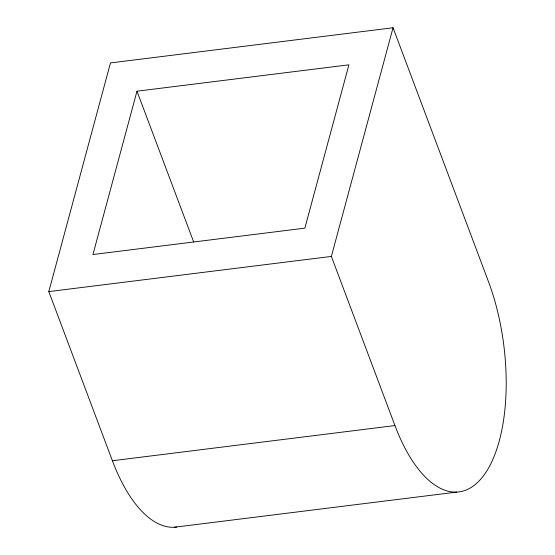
<?xml version="1.0" encoding="UTF-8"?>
<svg xmlns="http://www.w3.org/2000/svg" width="555" height="555" viewBox="0 0 555 555"><rect width="100%" height="100%" fill="white"/><g stroke="black" fill="none" stroke-linecap="round" stroke-linejoin="round"><path stroke-width="0.83" d="M48.812 291.597L110.48 62.923L393.044 27.75L488.407 281.461A139.451 62.666 82.9 0 1 486.18 471.916A139.451 62.666 82.9 0 1 394.952 425.56L112.388 460.74L48.812 291.597L331.37 256.417L393.044 27.75M136.988 91.193L92.942 254.53L304.861 228.147L348.915 64.817L136.988 91.193L193.681 242.015M174.291 527.25L456.855 492.077M331.37 256.417L394.952 425.56M176.726 527.021A139.451 62.666 82.9 0 1 112.388 460.74"/></g></svg>
